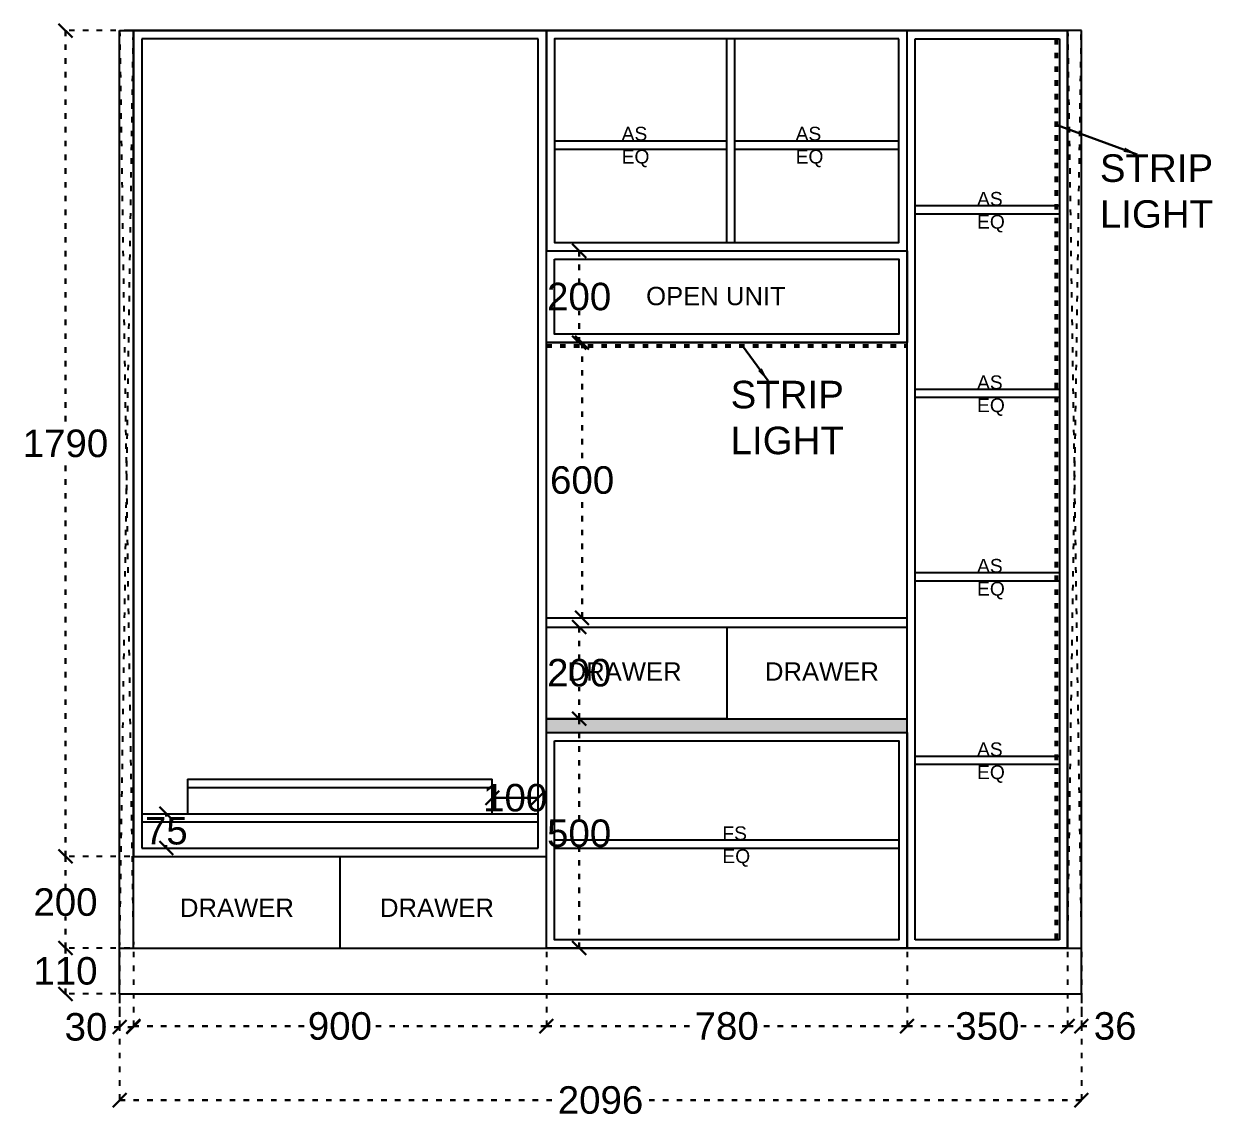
# Model space of a CAD drawing. Header units: millimetres. Extents: x 220712 to 1505573, y -354410 to 241923.
# Drawn here: x 283593 to 286183, y 89002 to 91388 of the extents above; entities that cross this region are included whole.
import ezdxf

# ---------------------------------------------------------------- set-up
doc = ezdxf.new("R2010")
doc.units = ezdxf.units.MM
doc.header["$MEASUREMENT"] = 0
doc.linetypes.add('ACAD_ISO03W100', pattern=[30, 12, -18])
doc.layers.add('Walls', color=253, linetype='Continuous')
doc.layers.add('Words', color=7, linetype='Continuous')
doc.styles.get("Standard").update_dxf_attribs({"font": 'arial.ttf'})
doc.dimstyles.get("Standard").update_dxf_attribs({"dimtxt": 60, "dimasz": 30, "dimexe": 7.75, "dimexo": 8.13, "dimgap": 0.63, "dimtad": 0, "dimtih": 1, "dimtoh": 1, "dimdec": 0, "dimzin": 0, "dimtxsty": 'Standard', "dimblk": 'OBLIQUE', "dimcen": 2.25, "dimclrd": 1, "dimclre": 1, "dimclrt": 1, "dimadec": 0, "dimazin": 0, "dimtfac": 1, "dimtdec": 0, "dimtofl": 0, "dimtmove": 0, "dimatfit": 3, "dimfxl": 1, "dimtolj": 1, "dimtzin": 0, "dimlwd": 30, "dimarcsym": 0})

# ---------------------------------------------------------------- blocks, each defined once
blk = doc.blocks.new('_Oblique')
at = {"color": 0, "linetype": 'ByBlock', "lineweight": -2}
blk.add_line((-0.5, -0.5), (0.5, 0.5), dxfattribs=at)
blk = doc.blocks.new('*D2186')
at = {"layer": 'Defpoints', "color": 0, "linetype": 'ACAD_ISO03W100', "lineweight": -2, "transparency": 16777216}
for p in [(283802.2, 89273.3), (285898.2, 89273.3), (285898.2, 89041.8)]:
    blk.add_point(p, dxfattribs=at)
at = {"layer": 'Walls', "color": 1, "linetype": 'ACAD_ISO03W100', "lineweight": -2, "transparency": 16777216}
for p, q in [((283802.2, 89265.2), (283802.2, 89034.1)), ((285898.2, 89265.2), (285898.2, 89034.1))]:
    blk.add_line(p, q, dxfattribs=at)
at = {"layer": 'Walls', "color": 1, "linetype": 'ACAD_ISO03W100', "lineweight": 30, "transparency": 16777216}
for p, q in [((283802.2, 89041.8), (284759.5, 89041.8)), ((285898.2, 89041.8), (284941, 89041.8))]:
    blk.add_line(p, q, dxfattribs=at)
at = {"layer": 'Walls', "color": 1, "linetype": 'ACAD_ISO03W100', "lineweight": 30, "transparency": 16777216, "xscale": 30, "yscale": 30, "zscale": 30, "rotation": 180}
blk.add_blockref('_Oblique', (283802.2, 89041.8), dxfattribs=at)
at = {"layer": 'Walls', "color": 1, "linetype": 'ACAD_ISO03W100', "lineweight": 30, "transparency": 16777216, "xscale": 30, "yscale": 30, "zscale": 30}
blk.add_blockref('_Oblique', (285898.2, 89041.8), dxfattribs=at)
at = {"layer": 'Walls', "color": 1, "linetype": 'ACAD_ISO03W100', "transparency": 16777216, "insert": (284850.2, 89041.8), "char_height": 60, "attachment_point": 5}
blk.add_mtext('\\A1;2096', dxfattribs=at)
blk = doc.blocks.new('*D2111')
at = {"layer": 'Defpoints', "color": 0, "linetype": 'ACAD_ISO03W100', "lineweight": -2, "transparency": 16777216}
for p in [(283802.2, 89373.3), (283832.2, 89373.3), (283802.2, 89201.3)]:
    blk.add_point(p, dxfattribs=at)
at = {"layer": 'Walls', "color": 1, "linetype": 'ACAD_ISO03W100', "lineweight": -2, "transparency": 16777216}
for p, q in [((283802.2, 89365.2), (283802.2, 89193.6)), ((283832.2, 89365.2), (283832.2, 89193.6))]:
    blk.add_line(p, q, dxfattribs=at)
at = {"layer": 'Walls', "color": 1, "linetype": 'ACAD_ISO03W100', "lineweight": 30, "transparency": 16777216}
for p, q in [((283802.2, 89201.3), (283772.2, 89201.3)), ((283832.2, 89201.3), (283802.2, 89201.3))]:
    blk.add_line(p, q, dxfattribs=at)
at = {"layer": 'Walls', "color": 1, "linetype": 'ACAD_ISO03W100', "lineweight": 30, "transparency": 16777216, "xscale": 30, "yscale": 30, "zscale": 30, "rotation": 180}
blk.add_blockref('_Oblique', (283802.2, 89201.3), dxfattribs=at)
at = {"layer": 'Walls', "color": 1, "linetype": 'ACAD_ISO03W100', "lineweight": 30, "transparency": 16777216, "xscale": 30, "yscale": 30, "zscale": 30}
blk.add_blockref('_Oblique', (283832.2, 89201.3), dxfattribs=at)
at = {"layer": 'Walls', "color": 1, "linetype": 'ACAD_ISO03W100', "transparency": 16777216, "insert": (283728.8, 89201.3), "char_height": 60, "attachment_point": 5}
blk.add_mtext('\\A1;30', dxfattribs=at)
blk = doc.blocks.new('*D2112')
at = {"layer": 'Defpoints', "color": 0, "linetype": 'ACAD_ISO03W100', "lineweight": -2, "transparency": 16777216}
for p in [(283832.2, 89373.3), (284732.2, 89373.3), (284732.2, 89203.2)]:
    blk.add_point(p, dxfattribs=at)
at = {"layer": 'Walls', "color": 1, "linetype": 'ACAD_ISO03W100', "lineweight": -2, "transparency": 16777216}
for p, q in [((283832.2, 89365.2), (283832.2, 89195.5)), ((284732.2, 89365.2), (284732.2, 89195.5))]:
    blk.add_line(p, q, dxfattribs=at)
at = {"layer": 'Walls', "color": 1, "linetype": 'ACAD_ISO03W100', "lineweight": 30, "transparency": 16777216}
for p, q in [((283832.2, 89203.2), (284215.4, 89203.2)), ((284732.2, 89203.2), (284349.1, 89203.2))]:
    blk.add_line(p, q, dxfattribs=at)
at = {"layer": 'Walls', "color": 1, "linetype": 'ACAD_ISO03W100', "lineweight": 30, "transparency": 16777216, "xscale": 30, "yscale": 30, "zscale": 30, "rotation": 180}
blk.add_blockref('_Oblique', (283832.2, 89203.2), dxfattribs=at)
at = {"layer": 'Walls', "color": 1, "linetype": 'ACAD_ISO03W100', "lineweight": 30, "transparency": 16777216, "xscale": 30, "yscale": 30, "zscale": 30}
blk.add_blockref('_Oblique', (284732.2, 89203.2), dxfattribs=at)
at = {"layer": 'Walls', "color": 1, "linetype": 'ACAD_ISO03W100', "transparency": 16777216, "insert": (284282.2, 89203.2), "char_height": 60, "attachment_point": 5}
blk.add_mtext('\\A1;900', dxfattribs=at)
blk = doc.blocks.new('*D2075')
at = {"layer": 'Defpoints', "color": 0, "linetype": 'ACAD_ISO03W100', "lineweight": -2, "transparency": 16777216}
for p in [(284732.2, 89373.3), (285518.2, 89373.3), (285518.2, 89203.2)]:
    blk.add_point(p, dxfattribs=at)
at = {"layer": 'Walls', "color": 1, "linetype": 'ACAD_ISO03W100', "lineweight": -2, "transparency": 16777216}
for p, q in [((284732.2, 89365.2), (284732.2, 89195.5)), ((285518.2, 89365.2), (285518.2, 89195.5))]:
    blk.add_line(p, q, dxfattribs=at)
at = {"layer": 'Walls', "color": 1, "linetype": 'ACAD_ISO03W100', "lineweight": 30, "transparency": 16777216}
for p, q in [((284732.2, 89203.2), (285058.7, 89203.2)), ((285518.2, 89203.2), (285191.8, 89203.2))]:
    blk.add_line(p, q, dxfattribs=at)
at = {"layer": 'Walls', "color": 1, "linetype": 'ACAD_ISO03W100', "lineweight": 30, "transparency": 16777216, "xscale": 30, "yscale": 30, "zscale": 30, "rotation": 180}
blk.add_blockref('_Oblique', (284732.2, 89203.2), dxfattribs=at)
at = {"layer": 'Walls', "color": 1, "linetype": 'ACAD_ISO03W100', "lineweight": 30, "transparency": 16777216, "xscale": 30, "yscale": 30, "zscale": 30}
blk.add_blockref('_Oblique', (285518.2, 89203.2), dxfattribs=at)
at = {"layer": 'Walls', "color": 1, "linetype": 'ACAD_ISO03W100', "transparency": 16777216, "insert": (285125.2, 89203.2), "char_height": 60, "attachment_point": 5}
blk.add_mtext('\\A1;780', dxfattribs=at)
blk = doc.blocks.new('*D2113')
at = {"layer": 'Defpoints', "color": 0, "linetype": 'ACAD_ISO03W100', "lineweight": -2, "transparency": 16777216}
for p in [(285518.2, 89373.3), (285868.2, 89373.3), (285868.2, 89203.2)]:
    blk.add_point(p, dxfattribs=at)
at = {"layer": 'Walls', "color": 1, "linetype": 'ACAD_ISO03W100', "lineweight": -2, "transparency": 16777216}
for p, q in [((285518.2, 89365.2), (285518.2, 89195.5)), ((285868.2, 89365.2), (285868.2, 89195.5))]:
    blk.add_line(p, q, dxfattribs=at)
at = {"layer": 'Walls', "color": 1, "linetype": 'ACAD_ISO03W100', "lineweight": 30, "transparency": 16777216}
for p, q in [((285518.2, 89203.2), (285626.5, 89203.2)), ((285868.2, 89203.2), (285760, 89203.2))]:
    blk.add_line(p, q, dxfattribs=at)
at = {"layer": 'Walls', "color": 1, "linetype": 'ACAD_ISO03W100', "lineweight": 30, "transparency": 16777216, "xscale": 30, "yscale": 30, "zscale": 30, "rotation": 180}
blk.add_blockref('_Oblique', (285518.2, 89203.2), dxfattribs=at)
at = {"layer": 'Walls', "color": 1, "linetype": 'ACAD_ISO03W100', "lineweight": 30, "transparency": 16777216, "xscale": 30, "yscale": 30, "zscale": 30}
blk.add_blockref('_Oblique', (285868.2, 89203.2), dxfattribs=at)
at = {"layer": 'Walls', "color": 1, "linetype": 'ACAD_ISO03W100', "transparency": 16777216, "insert": (285693.2, 89203.2), "char_height": 60, "attachment_point": 5}
blk.add_mtext('\\A1;350', dxfattribs=at)
blk = doc.blocks.new('*D2114')
at = {"layer": 'Defpoints', "color": 0, "linetype": 'ACAD_ISO03W100', "lineweight": -2, "transparency": 16777216}
for p in [(285868.2, 89373.3), (285898.2, 89373.3), (285898.2, 89203.2)]:
    blk.add_point(p, dxfattribs=at)
at = {"layer": 'Walls', "color": 1, "linetype": 'ACAD_ISO03W100', "lineweight": -2, "transparency": 16777216}
for p, q in [((285868.2, 89365.2), (285868.2, 89195.5)), ((285898.2, 89365.2), (285898.2, 89195.5))]:
    blk.add_line(p, q, dxfattribs=at)
at = {"layer": 'Walls', "color": 1, "linetype": 'ACAD_ISO03W100', "lineweight": 30, "transparency": 16777216}
for p, q in [((285868.2, 89203.2), (285898.2, 89203.2)), ((285898.2, 89203.2), (285928.2, 89203.2))]:
    blk.add_line(p, q, dxfattribs=at)
at = {"layer": 'Walls', "color": 1, "linetype": 'ACAD_ISO03W100', "lineweight": 30, "transparency": 16777216, "xscale": 30, "yscale": 30, "zscale": 30, "rotation": 180}
blk.add_blockref('_Oblique', (285868.2, 89203.2), dxfattribs=at)
at = {"layer": 'Walls', "color": 1, "linetype": 'ACAD_ISO03W100', "lineweight": 30, "transparency": 16777216, "xscale": 30, "yscale": 30, "zscale": 30}
blk.add_blockref('_Oblique', (285898.2, 89203.2), dxfattribs=at)
at = {"layer": 'Walls', "color": 1, "linetype": 'ACAD_ISO03W100', "transparency": 16777216, "insert": (285971.8, 89203.2), "char_height": 60, "attachment_point": 5}
blk.add_mtext('\\A1;36', dxfattribs=at)
blk = doc.blocks.new('*D2115')
at = {"layer": 'Defpoints', "color": 0, "linetype": 'ACAD_ISO03W100', "lineweight": -2, "transparency": 16777216}
for p in [(283684.1, 89573.3), (283832.3, 89573.3), (283832.3, 89373.3)]:
    blk.add_point(p, dxfattribs=at)
at = {"layer": 'Walls', "color": 1, "linetype": 'ACAD_ISO03W100', "lineweight": -2, "transparency": 16777216}
for p, q in [((283824.1, 89573.3), (283676.3, 89573.3)), ((283824.1, 89373.3), (283676.3, 89373.3))]:
    blk.add_line(p, q, dxfattribs=at)
at = {"layer": 'Walls', "color": 1, "linetype": 'ACAD_ISO03W100', "lineweight": 30, "transparency": 16777216}
for p, q in [((283684.1, 89573.3), (283684.1, 89504.6)), ((283684.1, 89373.3), (283684.1, 89442))]:
    blk.add_line(p, q, dxfattribs=at)
at = {"layer": 'Walls', "color": 1, "linetype": 'ACAD_ISO03W100', "lineweight": 30, "transparency": 16777216, "xscale": 30, "yscale": 30, "zscale": 30}
for p, rotation in [((283684.1, 89573.3), 90), ((283684.1, 89373.3), 270)]:
    blk.add_blockref('_Oblique', p, dxfattribs=dict(at, rotation=rotation))
at = {"layer": 'Walls', "color": 1, "linetype": 'ACAD_ISO03W100', "transparency": 16777216, "insert": (283684.1, 89473.3), "char_height": 60, "attachment_point": 5}
blk.add_mtext('\\A1;200', dxfattribs=at)
blk = doc.blocks.new('*D2116')
at = {"layer": 'Defpoints', "color": 0, "linetype": 'ACAD_ISO03W100', "lineweight": -2, "transparency": 16777216}
for p in [(283684.1, 91373.3), (283832.3, 91373.3), (283832.3, 89573.3)]:
    blk.add_point(p, dxfattribs=at)
at = {"layer": 'Walls', "color": 1, "linetype": 'ACAD_ISO03W100', "lineweight": -2, "transparency": 16777216}
for p, q in [((283824.1, 91373.3), (283676.3, 91373.3)), ((283824.1, 89573.3), (283676.3, 89573.3))]:
    blk.add_line(p, q, dxfattribs=at)
at = {"layer": 'Walls', "color": 1, "linetype": 'ACAD_ISO03W100', "lineweight": 30, "transparency": 16777216}
for p, q in [((283684.1, 91373.3), (283684.1, 90504.6)), ((283684.1, 89573.3), (283684.1, 90442))]:
    blk.add_line(p, q, dxfattribs=at)
at = {"layer": 'Walls', "color": 1, "linetype": 'ACAD_ISO03W100', "lineweight": 30, "transparency": 16777216, "xscale": 30, "yscale": 30, "zscale": 30}
for p, rotation in [((283684.1, 91373.3), 90), ((283684.1, 89573.3), 270)]:
    blk.add_blockref('_Oblique', p, dxfattribs=dict(at, rotation=rotation))
at = {"layer": 'Walls', "color": 1, "linetype": 'ACAD_ISO03W100', "transparency": 16777216, "insert": (283684.1, 90473.3), "char_height": 60, "attachment_point": 5}
blk.add_mtext('\\A1;1790', dxfattribs=at)
blk = doc.blocks.new('*D2117')
at = {"layer": 'Defpoints', "color": 0, "linetype": 'ACAD_ISO03W100', "lineweight": -2, "transparency": 16777216}
for p in [(284732.3, 89873.3), (284803.6, 89873.3), (284732.3, 89373.3)]:
    blk.add_point(p, dxfattribs=at)
at = {"layer": 'Walls', "color": 1, "linetype": 'ACAD_ISO03W100', "lineweight": -2, "transparency": 16777216}
for p, q in [((284740.4, 89873.3), (284811.3, 89873.3)), ((284740.4, 89373.3), (284811.3, 89373.3))]:
    blk.add_line(p, q, dxfattribs=at)
at = {"layer": 'Walls', "color": 1, "linetype": 'ACAD_ISO03W100', "lineweight": 30, "transparency": 16777216}
for p, q in [((284803.6, 89873.3), (284803.6, 89654.6)), ((284803.6, 89373.3), (284803.6, 89592))]:
    blk.add_line(p, q, dxfattribs=at)
at = {"layer": 'Walls', "color": 1, "linetype": 'ACAD_ISO03W100', "lineweight": 30, "transparency": 16777216, "xscale": 30, "yscale": 30, "zscale": 30}
for p, rotation in [((284803.6, 89873.3), 90), ((284803.6, 89373.3), 270)]:
    blk.add_blockref('_Oblique', p, dxfattribs=dict(at, rotation=rotation))
at = {"layer": 'Walls', "color": 1, "linetype": 'ACAD_ISO03W100', "transparency": 16777216, "insert": (284803.6, 89623.3), "char_height": 60, "attachment_point": 5}
blk.add_mtext('\\A1;500', dxfattribs=at)
blk = doc.blocks.new('*D2118')
at = {"layer": 'Defpoints', "color": 0, "linetype": 'ACAD_ISO03W100', "lineweight": -2, "transparency": 16777216}
for p in [(284732.3, 90073.3), (284803.6, 90073.3), (284732.3, 89873.3)]:
    blk.add_point(p, dxfattribs=at)
at = {"layer": 'Walls', "color": 1, "linetype": 'ACAD_ISO03W100', "lineweight": -2, "transparency": 16777216}
for p, q in [((284740.4, 90073.3), (284811.3, 90073.3)), ((284740.4, 89873.3), (284811.3, 89873.3))]:
    blk.add_line(p, q, dxfattribs=at)
at = {"layer": 'Walls', "color": 1, "linetype": 'ACAD_ISO03W100', "lineweight": 30, "transparency": 16777216}
for p, q in [((284803.6, 90073.3), (284803.6, 90004.6)), ((284803.6, 89873.3), (284803.6, 89942))]:
    blk.add_line(p, q, dxfattribs=at)
at = {"layer": 'Walls', "color": 1, "linetype": 'ACAD_ISO03W100', "lineweight": 30, "transparency": 16777216, "xscale": 30, "yscale": 30, "zscale": 30}
for p, rotation in [((284803.6, 90073.3), 90), ((284803.6, 89873.3), 270)]:
    blk.add_blockref('_Oblique', p, dxfattribs=dict(at, rotation=rotation))
at = {"layer": 'Walls', "color": 1, "linetype": 'ACAD_ISO03W100', "transparency": 16777216, "insert": (284803.6, 89973.3), "char_height": 60, "attachment_point": 5}
blk.add_mtext('\\A1;200', dxfattribs=at)
blk = doc.blocks.new('*D2119')
at = {"layer": 'Defpoints', "color": 0, "linetype": 'ACAD_ISO03W100', "lineweight": -2, "transparency": 16777216}
for p in [(284732.3, 90693.3), (284810.1, 90693.3), (284732.3, 90093.3)]:
    blk.add_point(p, dxfattribs=at)
at = {"layer": 'Walls', "color": 1, "linetype": 'ACAD_ISO03W100', "lineweight": -2, "transparency": 16777216}
for p, q in [((284740.4, 90693.3), (284817.8, 90693.3)), ((284740.4, 90093.3), (284817.8, 90093.3))]:
    blk.add_line(p, q, dxfattribs=at)
at = {"layer": 'Walls', "color": 1, "linetype": 'ACAD_ISO03W100', "lineweight": 30, "transparency": 16777216}
for p, q in [((284810.1, 90693.3), (284810.1, 90424.6)), ((284810.1, 90093.3), (284810.1, 90362))]:
    blk.add_line(p, q, dxfattribs=at)
at = {"layer": 'Walls', "color": 1, "linetype": 'ACAD_ISO03W100', "lineweight": 30, "transparency": 16777216, "xscale": 30, "yscale": 30, "zscale": 30}
for p, rotation in [((284810.1, 90693.3), 90), ((284810.1, 90093.3), 270)]:
    blk.add_blockref('_Oblique', p, dxfattribs=dict(at, rotation=rotation))
at = {"layer": 'Walls', "color": 1, "linetype": 'ACAD_ISO03W100', "transparency": 16777216, "insert": (284810.1, 90393.3), "char_height": 60, "attachment_point": 5}
blk.add_mtext('\\A1;600', dxfattribs=at)
blk = doc.blocks.new('*D2120')
at = {"layer": 'Defpoints', "color": 0, "linetype": 'ACAD_ISO03W100', "lineweight": -2, "transparency": 16777216}
for p in [(284732.3, 90893.3), (284803.6, 90893.3), (284732.3, 90693.3)]:
    blk.add_point(p, dxfattribs=at)
at = {"layer": 'Walls', "color": 1, "linetype": 'ACAD_ISO03W100', "lineweight": -2, "transparency": 16777216}
for p, q in [((284740.4, 90893.3), (284811.3, 90893.3)), ((284740.4, 90693.3), (284811.3, 90693.3))]:
    blk.add_line(p, q, dxfattribs=at)
at = {"layer": 'Walls', "color": 1, "linetype": 'ACAD_ISO03W100', "lineweight": 30, "transparency": 16777216}
for p, q in [((284803.6, 90893.3), (284803.6, 90824.6)), ((284803.6, 90693.3), (284803.6, 90762))]:
    blk.add_line(p, q, dxfattribs=at)
at = {"layer": 'Walls', "color": 1, "linetype": 'ACAD_ISO03W100', "lineweight": 30, "transparency": 16777216, "xscale": 30, "yscale": 30, "zscale": 30}
for p, rotation in [((284803.6, 90893.3), 90), ((284803.6, 90693.3), 270)]:
    blk.add_blockref('_Oblique', p, dxfattribs=dict(at, rotation=rotation))
at = {"layer": 'Walls', "color": 1, "linetype": 'ACAD_ISO03W100', "transparency": 16777216, "insert": (284803.6, 90793.3), "char_height": 60, "attachment_point": 5}
blk.add_mtext('\\A1;200', dxfattribs=at)
blk = doc.blocks.new('*D2121')
at = {"layer": 'Defpoints', "color": 0, "lineweight": -2, "transparency": 16777216}
for p in [(284714.25, 89700.81309), (284614.25, 89666.31309), (284714.25, 89666.31309)]:
    blk.add_point(p, dxfattribs=at)
at = {"layer": 'Walls', "color": 1, "lineweight": -2, "transparency": 16777216}
for p, q in [((284614.25, 89674.44309), (284614.25, 89708.56309)), ((284714.25, 89674.44309), (284714.25, 89708.56309))]:
    blk.add_line(p, q, dxfattribs=at)
at = {"layer": 'Walls', "color": 1, "lineweight": 30, "transparency": 16777216}
blk.add_line((284614.25, 89700.81309), (284714.25, 89700.81309), dxfattribs=at)
at = {"layer": 'Walls', "color": 1, "lineweight": 30, "transparency": 16777216, "xscale": 30, "yscale": 30, "zscale": 30, "rotation": 180}
blk.add_blockref('_Oblique', (284614.25, 89700.81309), dxfattribs=at)
at = {"layer": 'Walls', "color": 1, "lineweight": 30, "transparency": 16777216, "xscale": 30, "yscale": 30, "zscale": 30}
blk.add_blockref('_Oblique', (284714.25, 89700.81309), dxfattribs=at)
at = {"layer": 'Walls', "color": 1, "transparency": 16777216, "insert": (284664.25, 89700.81309), "char_height": 60, "attachment_point": 5}
blk.add_mtext('\\A1;100', dxfattribs=at)
blk = doc.blocks.new('*D2122')
at = {"layer": 'Defpoints', "color": 0, "lineweight": -2, "transparency": 16777216}
for p in [(283850.3, 89666.3), (283903.8, 89666.3), (283850.3, 89591.3)]:
    blk.add_point(p, dxfattribs=at)
at = {"layer": 'Walls', "color": 1, "lineweight": -2, "transparency": 16777216}
for p, q in [((283858.4, 89666.3), (283911.5, 89666.3)), ((283858.4, 89591.3), (283911.5, 89591.3))]:
    blk.add_line(p, q, dxfattribs=at)
at = {"layer": 'Walls', "color": 1, "lineweight": 30, "transparency": 16777216}
for p, q in [((283903.8, 89666.3), (283903.8, 89660)), ((283903.8, 89591.3), (283903.8, 89597.7))]:
    blk.add_line(p, q, dxfattribs=at)
at = {"layer": 'Walls', "color": 1, "lineweight": 30, "transparency": 16777216, "xscale": 30, "yscale": 30, "zscale": 30}
for p, rotation in [((283903.8, 89666.3), 90), ((283903.8, 89591.3), 270)]:
    blk.add_blockref('_Oblique', p, dxfattribs=dict(at, rotation=rotation))
at = {"layer": 'Walls', "color": 1, "transparency": 16777216, "insert": (283903.8, 89628.8), "char_height": 60, "attachment_point": 5}
blk.add_mtext('\\A1;75', dxfattribs=at)
blk = doc.blocks.new('*D2311')
at = {"layer": 'Defpoints', "color": 0, "linetype": 'ACAD_ISO03W100', "lineweight": -2, "transparency": 16777216}
for p in [(283684.1, 89373.3), (283802.3, 89373.3), (283802.3, 89273.3)]:
    blk.add_point(p, dxfattribs=at)
at = {"layer": 'Walls', "color": 1, "linetype": 'ACAD_ISO03W100', "lineweight": -2, "transparency": 16777216}
for p, q in [((283794.1, 89373.3), (283676.3, 89373.3)), ((283794.1, 89273.3), (283676.3, 89273.3))]:
    blk.add_line(p, q, dxfattribs=at)
at = {"layer": 'Walls', "color": 1, "linetype": 'ACAD_ISO03W100', "lineweight": 30, "transparency": 16777216}
for p, q in [((283684.1, 89373.3), (283684.1, 89354.6)), ((283684.1, 89273.3), (283684.1, 89292))]:
    blk.add_line(p, q, dxfattribs=at)
at = {"layer": 'Walls', "color": 1, "linetype": 'ACAD_ISO03W100', "lineweight": 30, "transparency": 16777216, "xscale": 30, "yscale": 30, "zscale": 30}
for p, rotation in [((283684.1, 89373.3), 90), ((283684.1, 89273.3), 270)]:
    blk.add_blockref('_Oblique', p, dxfattribs=dict(at, rotation=rotation))
at = {"layer": 'Walls', "color": 1, "linetype": 'ACAD_ISO03W100', "lineweight": -2, "transparency": 16777216, "insert": (283684.1, 89323.3), "char_height": 60, "attachment_point": 5}
blk.add_mtext('\\A1;110', dxfattribs=at)

msp = doc.modelspace()

# ---------------------------------------------------------------- hatches: boundary and pattern name
at = {"layer": 'Walls', "linetype": 'ACAD_ISO03W100', "lineweight": -2, "true_color": 0x000000}
h = msp.add_hatch(color=18, dxfattribs=at)
h.dxf.hatch_style = 1
h.paths.add_polyline_path([(285518.2, 89873.3), (284732.2, 89873.3), (284732.2, 89843.3), (285518.2, 89843.3)])

# ---------------------------------------------------------------- linework, layer by layer
at = {"layer": 'Walls', "color": 18, "true_color": 0x000000}
for p, q in [((283802.2, 89273.3), (283802.2, 91373.3)), ((283802.2, 91373.3), (284732.2, 91373.3)), ((283832.2, 89373.3), (283832.2, 91373.3)), ((284714.2, 91355.3), (283850.2, 91355.3)), ((283850.2, 91355.3), (283850.2, 89591.3)), ((284714.2, 89591.3), (284714.2, 91355.3)), ((284732.2, 89373.3), (284732.2, 91373.3)), ((285898.2, 91373.3), (284732.2, 91373.3)), ((284732.2, 91373.3), (285518.2, 91373.3)), ((285518.2, 91373.3), (285125.2, 91373.3)), ((285125.2, 90911.3), (285125.2, 91355.3)), ((285143.2, 90911.3), (285143.2, 91355.3)), ((285518.2, 89373.3), (285518.2, 91373.3)), ((285536.2, 91355.3), (285850.2, 91355.3)), ((285536.2, 89391.3), (285536.2, 91355.3)), ((285850.2, 91355.3), (285850.2, 89391.3)), ((285868.2, 89373.3), (285868.2, 91373.3)), ((285898.2, 89273.3), (285898.2, 91373.3)), ((284750.2, 91133.3), (285125.2, 91133.3)), ((285143.2, 91133.3), (285500.2, 91133.3)), ((284750.2, 91115.3), (285125.2, 91115.3)), ((285143.2, 91115.3), (285500.2, 91115.3)), ((285850.2, 90991.3), (285536.2, 90991.3)), ((285850.2, 90973.3), (285536.2, 90973.3)), ((284732.2, 90893.3), (285518.2, 90893.3)), ((284732.2, 90693.3), (285518.2, 90693.3)), ((285850.2, 90591.3), (285536.2, 90591.3)), ((285850.2, 90573.3), (285536.2, 90573.3)), ((285850.2, 90191.3), (285536.2, 90191.3)), ((285850.2, 90173.3), (285536.2, 90173.3)), ((284732.2, 90093.3), (285518.2, 90093.3)), ((284732.2, 90073.3), (285518.2, 90073.3)), ((285125.2, 90073.3), (285125.2, 89873.3)), ((285125.2, 89873.3), (284732.2, 89873.3)), ((284732.2, 89873.3), (285518.2, 89873.3)), ((284732.2, 89843.3), (285518.2, 89843.3)), ((285850.2, 89791.3), (285536.2, 89791.3)), ((285850.2, 89773.3), (285536.2, 89773.3)), ((283950.2, 89741.3), (283950.2, 89666.3)), ((283950.2, 89741.3), (284614.2, 89741.3)), ((283950.2, 89723.3), (284614.2, 89723.3)), ((284614.2, 89666.3), (284614.2, 89741.3)), ((283850.2, 89666.3), (284714.2, 89666.3)), ((283850.2, 89648.3), (284714.2, 89648.3)), ((285500.2, 89608.3), (284750.2, 89608.3)), ((283832.2, 89573.3), (284732.2, 89573.3)), ((283850.2, 89591.3), (284714.2, 89591.3)), ((284282.2, 89573.3), (284282.2, 89373.3)), ((285500.2, 89590.3), (284750.2, 89590.3)), ((285850.2, 89391.3), (285536.2, 89391.3)), ((283802.2, 89373.3), (285898.2, 89373.3)), ((283832.2, 89373.3), (284732.2, 89373.3)), ((284732.2, 89373.3), (285518.2, 89373.3)), ((283802.2, 89273.3), (285898.2, 89273.3))]:
    msp.add_line(p, q, dxfattribs=at)
at = {"layer": 'Walls', "color": 40, "linetype": 'ACAD_ISO03W100', "true_color": 0xf8d731}
for p, q in [((285841.2, 91355.3), (285841.2, 89391.3)), ((285843.2, 91355.3), (285843.2, 89391.3)), ((285845.2, 91355.3), (285845.2, 89391.3)), ((284732.2, 90688.3), (285518.2, 90688.3)), ((284732.2, 90686.3), (285518.2, 90686.3)), ((284732.2, 90684.3), (285518.2, 90684.3))]:
    msp.add_line(p, q, dxfattribs=at)
at = {"layer": 'Walls', "color": 240, "linetype": 'ACAD_ISO03W100', "true_color": 0xed1f24}
for points in [[(283802.2, 89373.3), (283832.2, 91373.3), (283802.2, 91373.3), (283832.2, 89373.3)], [(285868.2, 89373.3), (285898.2, 91373.3), (285868.2, 91373.3), (285898.2, 89373.3)]]:
    msp.add_lwpolyline(points, dxfattribs=at)
at = {"layer": 'Walls', "color": 18, "true_color": 0x000000}
for points in [[(284732.2, 91373.3), (283832.2, 91373.3), (283832.2, 89573.3), (284732.2, 89573.3)], [(285518.2, 91373.3), (284732.2, 91373.3), (284732.2, 90893.3), (285518.2, 90893.3)], [(285500.2, 91355.3), (284750.2, 91355.3), (284750.2, 90911.3), (285500.2, 90911.3)], [(285518.2, 91373.3), (285868.2, 91373.3), (285868.2, 89373.3), (285518.2, 89373.3)], [(284732.2, 90893.3), (285518.2, 90893.3), (285518.2, 90693.3), (284732.2, 90693.3)], [(284750.2, 90875.3), (285500.2, 90875.3), (285500.2, 90711.3), (284750.2, 90711.3)], [(284732.2, 89843.3), (285518.2, 89843.3), (285518.2, 89373.3), (284732.2, 89373.3)], [(284750.2, 89825.3), (285500.2, 89825.3), (285500.2, 89391.3), (284750.2, 89391.3)]]:
    msp.add_lwpolyline(points, close=True, dxfattribs=at)

# ---------------------------------------------------------------- texts
at = {"color": 7, "char_height": 40, "attachment_point": 1}
for s, width, insert in [('\\pxt6;OPEN UNIT', 386.661, (284949.6, 90814.8)), ('DRAWER', 246.425, (284778.6, 89996.3)), ('DRAWER', 246.425, (285208.6, 89996.3)), ('DRAWER', 246.425, (283933.6, 89481.3)), ('DRAWER', 246.425, (284369.6, 89481.3))]:
    msp.add_mtext_dynamic_manual_height_columns(s, width=width, gutter_width=1213, heights=[0], dxfattribs=dict(at, insert=insert))
at = {"layer": 'Words', "color": 0, "attachment_point": 1}
for s, width, heights, insert, char_height in [('AS\\PEQ', 1178.022, [0], (284896.2, 91163.7), 30), ('AS\\PEQ', 1178.022, [0], (285275.4, 91163.7), 30), ('\\pxt2;STRIP\\PLIGHT', 808.219, [440.1], (285938.5, 91103.6), 60), ('AS\\PEQ', 1178.022, [0], (285670.8, 91021.7), 30), ('\\pxt2;STRIP\\PLIGHT', 808.219, [440.1], (285133.8, 90610), 60), ('AS\\PEQ', 1178.022, [0], (285670.8, 90621.7), 30), ('AS\\PEQ', 1178.022, [0], (285670.8, 90221.7), 30), ('AS\\PEQ', 1178.022, [0], (285670.8, 89821.7), 30), ('FS\\PEQ', 1178.022, [0], (285115.8, 89638.7), 30)]:
    msp.add_mtext_dynamic_manual_height_columns(s, width=width, gutter_width=866.4, heights=heights, dxfattribs=dict(at, insert=insert, char_height=char_height))

# ---------------------------------------------------------------- dimensions: what is measured, and where the dimension line sits
at = {"layer": 'Walls', "color": 240, "linetype": 'ACAD_ISO03W100', "true_color": 0xed1f24}
dim = msp.add_linear_dim(base=(283684.1, 91373.3), p1=(283832.2, 89573.3), p2=(283832.2, 91373.3), angle=90, text='1790', dimstyle='Standard', dxfattribs=at)
dim.commit()
dim.dimension.update_dxf_attribs({"geometry": '*D2116', "text_midpoint": (283684.1, 90473.3)})
for base, p1, p2, picture, middle in [((284803.6, 90893.3), (284732.2, 90693.3), (284732.2, 90893.3), '*D2120', (284803.6, 90793.3)), ((284810.1, 90693.3), (284732.2, 90093.3), (284732.2, 90693.3), '*D2119', (284810.1, 90393.3)), ((284803.6, 90073.3), (284732.2, 89873.3), (284732.2, 90073.3), '*D2118', (284803.6, 89973.3)), ((284803.6, 89873.3), (284732.2, 89373.3), (284732.2, 89873.3), '*D2117', (284803.6, 89623.3)), ((283684.1, 89573.3), (283832.2, 89373.3), (283832.2, 89573.3), '*D2115', (283684.1, 89473.3))]:
    dim = msp.add_linear_dim(base=base, p1=p1, p2=p2, angle=90, dimstyle='Standard', dxfattribs=at)
    dim.commit()
    dim.dimension.update_dxf_attribs({"geometry": picture, "text_midpoint": middle})
at = {"layer": 'Walls', "color": 18, "true_color": 0x000000}
dim = msp.add_linear_dim(base=(284714.2, 89700.8), p1=(284614.2, 89666.3), p2=(284714.2, 89666.3), dimstyle='Standard', dxfattribs=at)
dim.commit()
dim.dimension.update_dxf_attribs({"geometry": '*D2121', "text_midpoint": (284664.2, 89700.8), "dimtype": 160})
dim = msp.add_linear_dim(base=(283903.8, 89666.3), p1=(283850.2, 89591.3), p2=(283850.2, 89666.3), angle=90, dimstyle='Standard', dxfattribs=at)
dim.commit()
dim.dimension.update_dxf_attribs({"geometry": '*D2122', "text_midpoint": (283903.8, 89628.8)})
at = {"layer": 'Walls', "color": 18, "linetype": 'ACAD_ISO03W100', "lineweight": -2, "true_color": 0x000000}
dim = msp.add_linear_dim(base=(283684.1, 89373.3), p1=(283802.2, 89273.3), p2=(283802.2, 89373.3), angle=90, text='110', dimstyle='Standard', dxfattribs=at)
dim.commit()
dim.dimension.update_dxf_attribs({"geometry": '*D2311', "text_midpoint": (283684.1, 89323.3)})
at = {"layer": 'Walls', "color": 240, "linetype": 'ACAD_ISO03W100', "true_color": 0xed1f24}
for base, p1, p2, picture, middle in [((283802.2, 89201.3), (283832.2, 89373.3), (283802.2, 89373.3), '*D2111', (283728.8, 89201.3)), ((284732.2, 89203.2), (283832.2, 89373.3), (284732.2, 89373.3), '*D2112', (284282.2, 89203.2)), ((285868.2, 89203.2), (285518.2, 89373.3), (285868.2, 89373.3), '*D2113', (285693.2, 89203.2))]:
    dim = msp.add_linear_dim(base=base, p1=p1, p2=p2, dimstyle='Standard', dxfattribs=at)
    dim.commit()
    dim.dimension.update_dxf_attribs({"geometry": picture, "text_midpoint": middle})
for base, p1, p2, text, picture, middle in [((285518.2, 89203.2), (284732.2, 89373.3), (285518.2, 89373.3), '780', '*D2075', (285125.2, 89203.2)), ((285898.2, 89203.2), (285868.2, 89373.3), (285898.2, 89373.3), '36', '*D2114', (285971.8, 89203.2))]:
    dim = msp.add_linear_dim(base=base, p1=p1, p2=p2, text=text, dimstyle='Standard', dxfattribs=at)
    dim.commit()
    dim.dimension.update_dxf_attribs({"geometry": picture, "text_midpoint": middle})
at = {"layer": 'Walls', "color": 18, "linetype": 'ACAD_ISO03W100', "true_color": 0x000000}
dim = msp.add_linear_dim(base=(285898.2, 89041.8), p1=(283802.2, 89273.3), p2=(285898.2, 89273.3), dimstyle='Standard', dxfattribs=at)
dim.commit()
dim.dimension.update_dxf_attribs({"geometry": '*D2186', "text_midpoint": (284850.2, 89041.8), "dimtype": 160})

# ---------------------------------------------------------------- leaders
at = {"layer": 'Walls', "color": 252, "linetype": 'ByBlock', "true_color": 0x939598}
for points in [[(286019.9, 91103.6), (285845.2, 91167)], [(285215.3, 90610), (285159.8, 90686.3)]]:
    msp.add_leader(points, dimstyle='Standard', override={"dimgap": 0.63, "dimtad": 0}, dxfattribs=at)

doc.saveas('drawing.dxf')
